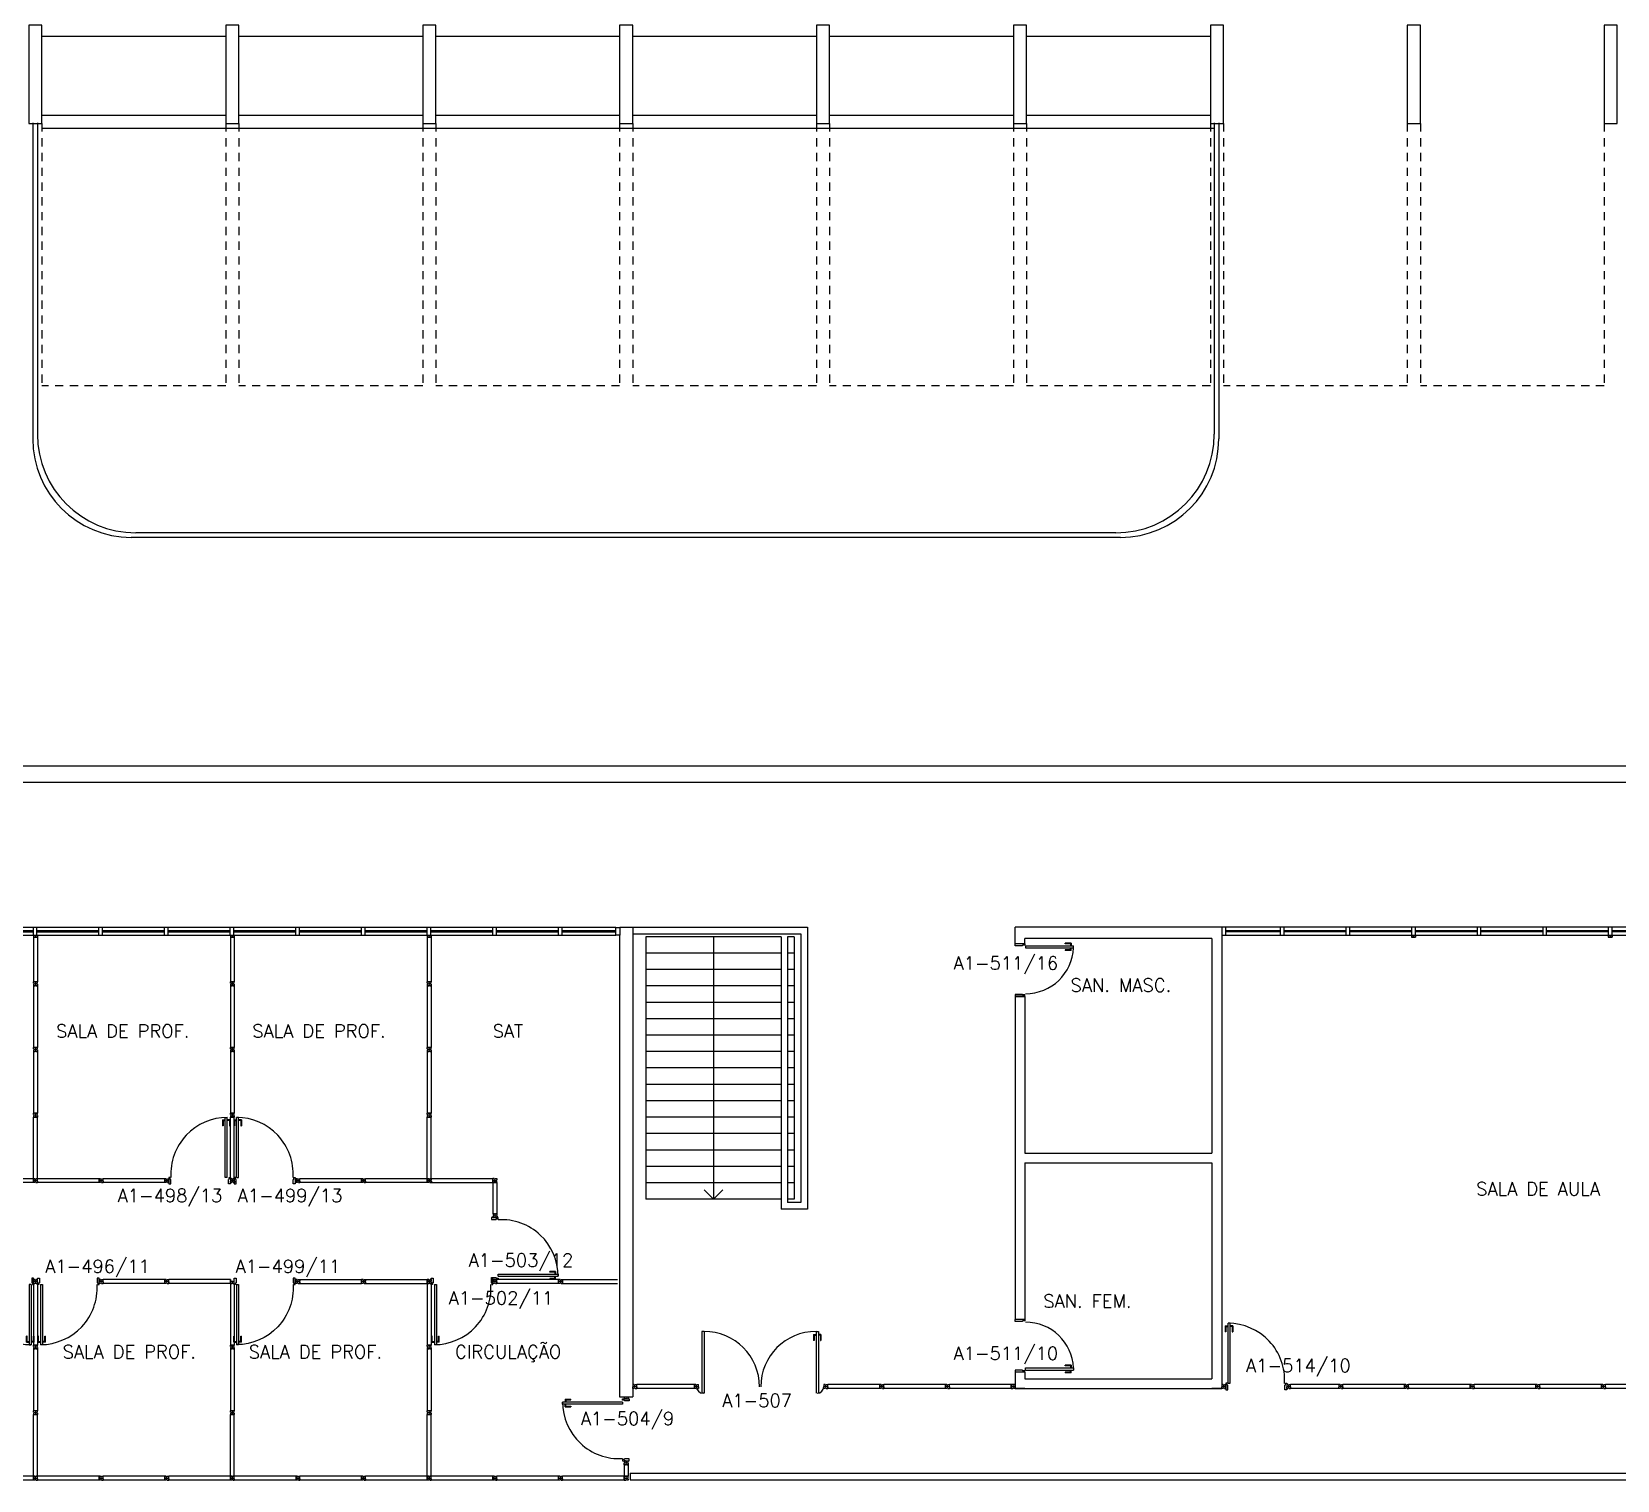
# Model space of a CAD drawing. Header units: millimetres. Extents: x 2308 to 2568, y 1142 to 1238.
# Drawn here: x 2351.47 to 2375.63, y 1163.37 to 1185.43 of the extents above; entities that cross this region are included whole.
import ezdxf

# ---------------------------------------------------------------- set-up
doc = ezdxf.new("R2010")
doc.units = ezdxf.units.MM
doc.linetypes.add('HIDDEN2', pattern=[0.1875, 0.125, -0.0625])
for name, color, linetype in [('1', 1, 'Continuous'), ('ALV', 2, 'Continuous'), ('DIV', 2, 'Continuous'), ('ESC', 1, 'Continuous'), ('ESQ', 1, 'Continuous'), ('ESTR', 3, 'Continuous'), ('PISO', 1, 'Continuous'), ('PORTA', 2, 'Continuous'), ('PROJ', 1, 'HIDDEN2'), ('TEXTO', 2, 'Continuous'), ('TEXTO-ENDEREÇO', 2, 'Continuous')]:
    doc.layers.add(name, color=color, linetype=linetype)
doc.styles.add('UNB-100', font='simplex.shx', dxfattribs={"height": 0.2})
doc.styles.add('UNB-100-1', font='simplex.shx', dxfattribs={"height": 0.2})

# ---------------------------------------------------------------- blocks, each defined once
blk = doc.blocks.new('PILAR-SLN')
blk.add_lwpolyline([(0.197, -42.97), (0.197, -44.47), (-0.003, -44.47), (-0.003, -42.97)], close=True)
blk = doc.blocks.new('DIVMT-SLN')
for p, q in [((-0.03, 0.03), (-0.03, 0.006)), ((-0.008, 0.03), (-0.03, 0.03)), ((-0.0185, 0.006), (-0.03, 0.006)), ((-0.0185, -0.006), (-0.0185, 0.006)), ((-0.008, 0.03), (-0.008, 0.02)), ((-0.008, 0.02), (0.008, 0.02)), ((-0.0051, 0), (0.0051, 0)), ((0.0051, 0), (-0.0051, 0)), ((-0.0051, 0), (0.0051, 0)), ((0, -0.0051), (0, 0.0051)), ((0, 0.0051), (0, -0.0051)), ((0.008, 0.03), (0.008, 0.02)), ((0.008, 0.03), (0.03, 0.03)), ((0.0205, 0.006), (0.03, 0.006)), ((0.0205, -0.006), (0.0205, 0.006)), ((0.0205, 0.006), (0.0205, -0.006)), ((0.0205, 0.006), (0.03, 0.006)), ((0.97, 0.03), (0.03, 0.03)), ((0.03, 0.006), (0.03, 0.03)), ((0.03, -0.03), (0.03, 0.03)), ((0.03, -0.005), (0.03, 0.005)), ((0.97, -0.03), (0.97, 0.03)), ((0.97, 0.03), (0.97, 0.009)), ((0.97, 0.009), (0.97, 0.027)), ((0.9795, 0.006), (0.97, 0.006)), ((0.97, -0.005), (0.97, 0.005)), ((0.9795, 0.006), (0.9795, -0.006)), ((1.0051, 0), (0.9949, 0)), ((1, 0.0051), (1, -0.0051)), ((-0.0185, -0.006), (-0.03, -0.006)), ((-0.03, -0.03), (-0.03, -0.006)), ((-0.008, -0.03), (-0.03, -0.03)), ((-0.008, -0.03), (-0.008, -0.02)), ((-0.008, -0.02), (0.008, -0.02)), ((0.008, -0.03), (0.008, -0.02)), ((0.008, -0.03), (0.03, -0.03)), ((0.0205, -0.006), (0.03, -0.006)), ((0.0205, -0.006), (0.03, -0.006)), ((0.03, -0.006), (0.03, -0.03)), ((0.97, -0.03), (0.03, -0.03)), ((0.9795, -0.006), (0.97, -0.006)), ((0.97, -0.009), (0.97, -0.027))]:
    blk.add_line(p, q)
blk = doc.blocks.new('PDV2D-SLN')
at = {"layer": 'DIV'}
for p, q in [((0.03, 0.05), (0.06, 0.05)), ((0.03, 0.035), (0.03, 0.05)), ((0.03, -0.035), (0.03, 0.035)), ((0.06, 0.05), (0.06, -0.02)), ((0.941, 0.05), (0.941, -0.02)), ((0.971, 0.05), (0.941, 0.05)), ((0.971, 0.035), (0.971, 0.05)), ((0.971, -0.035), (0.971, 0.035)), ((0.03, -0.05), (0.03, -0.035)), ((0.05, -0.05), (0.03, -0.05)), ((0.05, -0.02), (0.06, -0.02)), ((0.05, -0.02), (0.05, -0.05)), ((0.079, -0.05), (0.109, -0.05)), ((0.079, -0.05), (0.079, -0.965)), ((0.109, -0.05), (0.109, -0.965)), ((0.951, -0.02), (0.941, -0.02)), ((0.951, -0.02), (0.951, -0.05)), ((0.951, -0.05), (0.971, -0.05)), ((0.971, -0.05), (0.971, -0.035)), ((0.109, -0.965), (0.079, -0.965))]:
    blk.add_line(p, q, dxfattribs=at)
at = {"layer": 'DIV', "color": 1}
for p, q in [((0.036, -0.925), (0.036, -0.835)), ((0.046, -0.835), (0.036, -0.835)), ((0.036, -0.925), (0.076, -0.925)), ((0.046, -0.915), (0.046, -0.835)), ((0.046, -0.915), (0.076, -0.915)), ((0.141, -0.915), (0.111, -0.915)), ((0.151, -0.925), (0.111, -0.925)), ((0.141, -0.915), (0.141, -0.835)), ((0.141, -0.835), (0.151, -0.835)), ((0.151, -0.925), (0.151, -0.835))]:
    blk.add_line(p, q, dxfattribs=at)
blk.add_arc((0.076, -0.1), 0.864, 270.1564, 3.345, dxfattribs=at)
blk = doc.blocks.new('PDV2E-SLN')
at = {"layer": 'DIV', "color": 1}
for p, q in [((0.023, 0.925), (0.063, 0.925)), ((0.023, 0.925), (0.023, 0.835)), ((0.033, 0.835), (0.023, 0.835)), ((0.033, 0.915), (0.063, 0.915)), ((0.033, 0.915), (0.033, 0.835)), ((0.138, 0.925), (0.097, 0.925)), ((0.128, 0.915), (0.097, 0.915)), ((0.128, 0.915), (0.128, 0.835)), ((0.128, 0.835), (0.137, 0.835)), ((0.138, 0.925), (0.138, 0.835))]:
    blk.add_line(p, q, dxfattribs=at)
at = {"layer": 'DIV'}
for p, q in [((0.065, 0.05), (0.065, 0.965)), ((0.095, 0.965), (0.065, 0.965)), ((0.095, 0.05), (0.095, 0.965)), ((0.049, 0.05), (0.029, 0.05)), ((0.029, 0.05), (0.029, 0.035)), ((0.029, 0.035), (0.029, -0.035)), ((0.049, 0.02), (0.049, 0.05)), ((0.049, 0.02), (0.059, 0.02)), ((0.059, -0.05), (0.059, 0.02)), ((0.065, 0.05), (0.095, 0.05)), ((0.928, -0.05), (0.928, 0.02)), ((0.938, 0.02), (0.928, 0.02)), ((0.938, 0.05), (0.958, 0.05)), ((0.938, 0.02), (0.938, 0.05)), ((0.958, 0.05), (0.958, 0.035)), ((0.958, 0.035), (0.958, -0.035)), ((0.029, -0.035), (0.029, -0.05)), ((0.029, -0.05), (0.059, -0.05)), ((0.958, -0.05), (0.928, -0.05)), ((0.958, -0.035), (0.958, -0.05))]:
    blk.add_line(p, q, dxfattribs=at)
at = {"layer": 'DIV', "color": 1}
blk.add_arc((0.063, 0.1), 0.864, 356.655, 89.8436, dxfattribs=at)
blk = doc.blocks.new('MTT-SLN')
for p, q in [((-0.008, 0.03), (-0.03, 0.03)), ((-0.03, 0.03), (-0.03, 0.006)), ((-0.0185, 0.006), (-0.03, 0.006)), ((-0.0185, -0.006), (-0.0185, 0.006)), ((-0.008, 0.03), (-0.008, 0.02)), ((-0.008, 0.02), (0.008, 0.02)), ((-0.0051, 0), (0.0051, 0)), ((0, -0.0051), (0, 0.0051)), ((0.008, 0.03), (0.03, 0.03)), ((0.008, 0.03), (0.008, 0.02)), ((0.0205, -0.006), (0.0205, 0.006)), ((0.0205, 0.006), (0.03, 0.006)), ((0.03, 0.006), (0.03, 0.03)), ((-0.03, -0.03), (-0.03, -0.006)), ((-0.0185, -0.006), (-0.03, -0.006)), ((-0.008, -0.03), (-0.03, -0.03)), ((-0.008, -0.02), (0.008, -0.02)), ((-0.008, -0.03), (-0.008, -0.02)), ((0.008, -0.03), (0.008, -0.02)), ((0.008, -0.03), (0.03, -0.03)), ((0.0205, -0.006), (0.03, -0.006)), ((0.03, -0.006), (0.03, -0.03))]:
    blk.add_line(p, q)
blk = doc.blocks.new('DIV-SLN')
for p, q in [((-0.0051, 0), (0.0051, 0)), ((0, -0.0051), (0, 0.0051)), ((0.0205, 0.006), (0.03, 0.006)), ((0.0205, -0.006), (0.0205, 0.006)), ((0.03, 0.03), (0.97, 0.03)), ((0.03, 0.03), (0.03, -0.03)), ((0.03, 0.009), (0.03, 0.027)), ((0.03, 0.005), (0.03, -0.005)), ((0.97, 0.03), (0.97, -0.03)), ((0.9795, 0.006), (0.97, 0.006)), ((0.97, 0.005), (0.97, -0.005)), ((0.9795, -0.006), (0.9795, 0.006)), ((1.0051, 0), (0.9949, 0)), ((0.9949, 0), (1.0051, 0)), ((1, -0.0051), (1, 0.0051)), ((0.0205, -0.006), (0.03, -0.006)), ((0.03, -0.03), (0.03, -0.009)), ((0.03, -0.009), (0.03, -0.027)), ((0.03, -0.03), (0.97, -0.03)), ((0.9795, -0.006), (0.97, -0.006))]:
    blk.add_line(p, q)
blk = doc.blocks.new('ESQCIR2-SLN')
at = {"color": 2}
for p, q in [((0.06, 0.119), (0, 0.119)), ((0, 0.119), (0, 0)), ((0.06, -0.001), (0.06, 0.119)), ((0.06, 0.053), (1, 0.053)), ((1, 0.065), (0.061, 0.065)), ((1, 0.119), (1, 0)), ((1.06, 0.119), (1, 0.119)), ((1.06, -0.001), (1.06, 0.119)), ((1.06, 0.053), (2, 0.053)), ((2, 0.065), (1.061, 0.065)), ((2, 0.119), (2, 0)), ((2.06, 0.119), (2, 0.119)), ((2.06, -0.001), (2.06, 0.119)), ((2.06, 0.053), (3, 0.053)), ((3, 0.065), (2.061, 0.065)), ((3, 0.119), (3, 0)), ((3.06, 0.119), (3, 0.119)), ((3.06, -0.001), (3.06, 0.119)), ((3.06, 0.053), (4, 0.053)), ((4, 0.065), (3.061, 0.065)), ((4, 0.119), (4, 0)), ((4.06, 0.119), (4, 0.119)), ((4.06, -0.001), (4.06, 0.119)), ((4.06, 0.053), (5, 0.053)), ((5, 0.065), (4.061, 0.065)), ((5, 0.119), (5, 0)), ((5.06, 0.119), (5, 0.119)), ((5.06, -0.001), (5.06, 0.119)), ((5.06, 0.053), (6, 0.053)), ((6, 0.065), (5.061, 0.065)), ((0, -0.001), (0.06, -0.001)), ((1, -0.001), (1.06, -0.001)), ((2, -0.001), (2.06, -0.001)), ((3, -0.001), (3.06, -0.001)), ((4, -0.001), (4.06, -0.001)), ((5, -0.001), (5.06, -0.001))]:
    blk.add_line(p, q, dxfattribs=at)
at = {"color": 1}
for p, q in [((1, 0.119), (0.061, 0.119)), ((2, 0.119), (1.061, 0.119)), ((3, 0.119), (2.061, 0.119)), ((4, 0.119), (3.061, 0.119)), ((5, 0.119), (4.061, 0.119)), ((6, 0.119), (5.061, 0.119)), ((0.06, -0.001), (1, -0.001)), ((1.06, -0.001), (2, -0.001)), ((2.06, -0.001), (3, -0.001)), ((3.06, -0.001), (4, -0.001)), ((4.06, -0.001), (5, -0.001)), ((5.06, -0.001), (6, -0.001))]:
    blk.add_line(p, q, dxfattribs=at)
blk = doc.blocks.new('MTINI-SLN')
for p, q in [((-0.03, 0.008), (-0.03, 0.03)), ((0.03, 0.03), (-0.03, 0.03)), ((-0.03, 0.008), (-0.02, 0.008)), ((-0.009, 0.03), (-0.027, 0.03)), ((-0.02, 0.008), (-0.02, 0)), ((-0.001, 0), (-0.02, 0)), ((-0.006, 0.02), (-0.006, 0.03)), ((-0.006, 0.023), (-0.006, 0.027)), ((-0.006, 0.02), (0.006, 0.02)), ((0.005, 0.03), (-0.005, 0.03)), ((0.005, 0), (-0.005, 0)), ((0.004, 0.02), (-0.004, 0.02)), ((0.02, 0), (-0.001, 0)), ((0, -0.005), (0, 0.005)), ((0.006, 0.02), (0.006, 0.03)), ((0.006, 0.023), (0.006, 0.027)), ((0.009, 0.03), (0.027, 0.03)), ((0.03, 0.008), (0.02, 0.008)), ((0.02, 0), (0.02, 0.008)), ((0.03, 0.008), (0.03, 0.03))]:
    blk.add_line(p, q)
blk = doc.blocks.new('ESCSLA-SLN')
for p, q in [((0, 0), (2.66, 0)), ((2.66, 0), (2.66, -4.293)), ((0, -0.1), (2.56, -0.1)), ((2.26, -0.143), (0.2, -0.143)), ((0.2, -0.143), (0.2, -4.143)), ((2.26, -0.143), (2.26, -4.293)), ((2.36, -0.143), (2.36, -4.193)), ((2.46, -0.143), (2.36, -0.143)), ((2.46, -0.143), (2.46, -4.143)), ((2.46, -0.143), (2.46, -4.143)), ((2.56, -0.1), (2.56, -4.193)), ((2.26, -0.393), (0.2, -0.393)), ((2.46, -0.393), (2.36, -0.393)), ((2.26, -0.643), (0.2, -0.643)), ((2.46, -0.643), (2.36, -0.643)), ((2.26, -0.893), (0.2, -0.893)), ((2.46, -0.893), (2.36, -0.893)), ((2.26, -1.143), (0.2, -1.143)), ((2.46, -1.143), (2.36, -1.143)), ((2.26, -1.393), (0.2, -1.393)), ((2.46, -1.393), (2.36, -1.393)), ((2.26, -1.643), (0.2, -1.643)), ((2.46, -1.643), (2.36, -1.643)), ((2.26, -1.893), (0.2, -1.893)), ((2.46, -1.893), (2.36, -1.893)), ((2.26, -2.143), (0.2, -2.143)), ((2.46, -2.143), (2.36, -2.143)), ((2.26, -2.393), (0.2, -2.393)), ((2.46, -2.393), (2.36, -2.393)), ((2.26, -2.643), (0.2, -2.643)), ((2.46, -2.643), (2.36, -2.643)), ((2.26, -2.893), (0.2, -2.893)), ((2.46, -2.893), (2.36, -2.893)), ((2.26, -3.143), (0.2, -3.143)), ((2.46, -3.143), (2.36, -3.143)), ((2.26, -3.393), (0.2, -3.393)), ((2.46, -3.393), (2.36, -3.393)), ((2.26, -3.643), (0.2, -3.643)), ((2.46, -3.643), (2.36, -3.643)), ((2.26, -3.893), (0.2, -3.893)), ((2.46, -3.893), (2.36, -3.893)), ((2.26, -4.143), (0.2, -4.143)), ((2.66, -4.293), (2.26, -4.293)), ((2.46, -4.143), (2.36, -4.143)), ((2.56, -4.193), (2.36, -4.193))]:
    blk.add_line(p, q)
blk = doc.blocks.new('PDVDP-SLN')
for p, q in [((0.112, 0.84), (0.112, -0.1)), ((0.147, 0.84), (0.112, 0.84)), ((0.147, 0.84), (0.147, -0.1)), ((1.853, 0.84), (1.888, 0.84)), ((1.853, 0.84), (1.853, -0.1)), ((1.888, 0.84), (1.888, -0.1)), ((0.009, 0), (-0.009, 0)), ((0, -0.012), (0, 0.01)), ((0.147, -0.1), (0.112, -0.1))]:
    blk.add_line(p, q)
for centre, radius, start, end in [((0.148, -0.002), 0.843, 0, 90), ((1.853, -0.002), 0.843, 90, 180), ((0.131, 0), 0.101, 180, 270), ((1.87, 0), 0.101, 270, 0)]:
    blk.add_arc(centre, radius, start, end)
blk = doc.blocks.new('PD80-SLN')
at = {"color": 1}
for p, q in [((-0.777, 0.01), (-0.777, -0.03)), ((-0.777, 0.01), (-0.687, 0.01)), ((-0.687, 0), (-0.687, 0.01)), ((-0.777, -0.105), (-0.777, -0.065)), ((-0.777, -0.105), (-0.687, -0.105)), ((-0.767, 0), (-0.767, -0.03)), ((-0.767, 0), (-0.687, 0)), ((-0.767, -0.095), (-0.767, -0.065)), ((-0.767, -0.095), (-0.687, -0.095)), ((-0.687, -0.095), (-0.687, -0.105))]:
    blk.add_line(p, q, dxfattribs=at)
at = {"color": 2}
for p, q in [((-0.075, 0), (0.075, 0)), ((-0.075, 0), (-0.075, -0.02)), ((0.075, -0.03), (0.075, 0)), ((-0.817, -0.065), (-0.817, -0.03)), ((-0.085, -0.03), (-0.817, -0.03)), ((-0.085, -0.065), (-0.817, -0.065)), ((-0.085, -0.03), (-0.085, -0.065)), ((-0.075, -0.02), (-0.04, -0.02)), ((-0.04, -0.03), (-0.04, -0.02)), ((-0.04, -0.03), (0.075, -0.03)), ((-0.075, -0.781), (-0.04, -0.781)), ((-0.075, -0.801), (-0.075, -0.781)), ((-0.075, -0.801), (0.075, -0.801)), ((-0.075, -0.802), (0.075, -0.802)), ((-0.04, -0.771), (0.075, -0.771)), ((-0.04, -0.771), (-0.04, -0.781)), ((0.075, -0.771), (0.075, -0.801))]:
    blk.add_line(p, q, dxfattribs=at)
at = {"color": 1}
blk.add_arc((-0.085, -0.03), 0.731, 182.6571, 270, dxfattribs=at)
blk = doc.blocks.new('PE80-SLN')
at = {"color": 2}
for p, q in [((0.075, 0), (-0.075, 0)), ((-0.075, -0.03), (-0.075, 0)), ((0.075, 0), (0.075, -0.02)), ((0.04, -0.03), (-0.075, -0.03)), ((0.075, -0.02), (0.04, -0.02)), ((0.04, -0.03), (0.04, -0.02)), ((0.085, -0.03), (0.817, -0.03)), ((0.085, -0.03), (0.085, -0.065)), ((0.085, -0.065), (0.817, -0.065)), ((0.817, -0.065), (0.817, -0.03)), ((0.04, -0.771), (-0.075, -0.771)), ((-0.075, -0.771), (-0.075, -0.801)), ((0.075, -0.801), (-0.075, -0.801)), ((0.075, -0.802), (-0.075, -0.802)), ((0.04, -0.771), (0.04, -0.781)), ((0.075, -0.781), (0.04, -0.781)), ((0.075, -0.801), (0.075, -0.781))]:
    blk.add_line(p, q, dxfattribs=at)
at = {"color": 1}
for p, q in [((0.777, 0.01), (0.687, 0.01)), ((0.687, 0), (0.687, 0.01)), ((0.777, 0.01), (0.777, -0.03)), ((0.767, 0), (0.687, 0)), ((0.767, -0.095), (0.687, -0.095)), ((0.687, -0.095), (0.687, -0.105)), ((0.777, -0.105), (0.687, -0.105)), ((0.767, 0), (0.767, -0.03)), ((0.767, -0.095), (0.767, -0.065)), ((0.777, -0.105), (0.777, -0.065))]:
    blk.add_line(p, q, dxfattribs=at)
blk.add_arc((0.085, -0.03), 0.731, 270, 357.3429, dxfattribs=at)

msp = doc.modelspace()

# ---------------------------------------------------------------- linework, layer by layer
at = {"layer": 'ALV'}
for p, q in [((2330.454, 1174.25), (2546.629, 1174.25)), ((2330.454, 1174), (2546.429, 1174)), ((2354.552, 1171.789), (2354.492, 1171.789)), ((2354.492, 1171.789), (2354.492, 1171.67)), ((2354.492, 1171.669), (2354.552, 1171.669)), ((2354.552, 1171.669), (2354.552, 1171.789)), ((2357.492, 1171.789), (2357.492, 1171.67)), ((2357.552, 1171.789), (2357.492, 1171.789)), ((2357.492, 1171.669), (2357.552, 1171.669)), ((2357.552, 1171.669), (2357.552, 1171.789)), ((2360.37, 1171.669), (2360.37, 1171.789)), ((2360.37, 1171.789), (2360.43, 1171.789)), ((2360.429, 1171.669), (2360.37, 1171.669)), ((2360.429, 1171.669), (2360.429, 1164.635)), ((2360.43, 1171.79), (2360.629, 1171.79)), ((2360.43, 1171.789), (2360.43, 1171.669)), ((2360.629, 1171.79), (2360.629, 1164.635)), ((2369.604, 1171.79), (2366.454, 1171.79)), ((2366.454, 1171.54), (2366.454, 1171.79)), ((2369.454, 1171.618), (2366.604, 1171.618)), ((2366.604, 1171.52), (2366.604, 1171.618)), ((2369.454, 1171.618), (2369.454, 1168.351)), ((2369.604, 1171.79), (2369.604, 1164.763)), ((2366.454, 1170.738), (2366.454, 1165.815)), ((2366.454, 1170.738), (2366.604, 1170.738)), ((2366.604, 1170.738), (2366.604, 1168.351)), ((2366.604, 1168.351), (2369.454, 1168.351)), ((2366.604, 1168.201), (2369.454, 1168.201)), ((2366.604, 1168.201), (2366.604, 1165.815)), ((2369.454, 1168.201), (2369.454, 1164.913)), ((2366.604, 1165.815), (2366.454, 1165.815)), ((2366.454, 1165.013), (2366.454, 1164.763)), ((2366.604, 1165.013), (2366.454, 1165.013)), ((2366.604, 1165.013), (2366.604, 1164.913)), ((2366.604, 1164.913), (2369.454, 1164.913)), ((2360.429, 1164.635), (2360.628, 1164.635)), ((2366.454, 1164.763), (2369.604, 1164.763)), ((2366.604, 1164.763), (2366.454, 1164.763)), ((2369.604, 1164.763), (2369.454, 1164.763)), ((2360.588, 1163.472), (2423.473, 1163.472)), ((2360.588, 1163.372), (2423.473, 1163.372))]:
    msp.add_line(p, q, dxfattribs=at)
at = {"layer": 'DIV'}
for p, q in [((2351.499, 1171.639), (2351.499, 1170.96)), ((2351.559, 1171.639), (2351.499, 1171.639)), ((2351.499, 1171.639), (2351.52, 1171.639)), ((2351.52, 1171.639), (2351.502, 1171.639)), ((2351.523, 1171.649), (2351.535, 1171.649)), ((2351.523, 1171.649), (2351.523, 1171.639)), ((2351.524, 1171.669), (2351.534, 1171.669)), ((2351.534, 1171.639), (2351.524, 1171.639)), ((2351.529, 1171.674), (2351.529, 1171.664)), ((2351.535, 1171.649), (2351.535, 1171.639)), ((2351.538, 1171.639), (2351.556, 1171.639)), ((2351.559, 1171.639), (2351.559, 1170.96)), ((2354.499, 1171.639), (2354.499, 1170.96)), ((2354.559, 1171.639), (2354.499, 1171.639)), ((2354.499, 1171.639), (2354.52, 1171.639)), ((2354.52, 1171.639), (2354.502, 1171.639)), ((2354.523, 1171.649), (2354.535, 1171.649)), ((2354.523, 1171.649), (2354.523, 1171.639)), ((2354.524, 1171.669), (2354.534, 1171.669)), ((2354.534, 1171.639), (2354.524, 1171.639)), ((2354.529, 1171.674), (2354.529, 1171.664)), ((2354.535, 1171.649), (2354.535, 1171.639)), ((2354.538, 1171.639), (2354.556, 1171.639)), ((2354.559, 1171.639), (2354.559, 1170.96)), ((2357.499, 1171.639), (2357.499, 1170.96)), ((2357.559, 1171.639), (2357.499, 1171.639)), ((2357.499, 1171.639), (2357.52, 1171.639)), ((2357.52, 1171.639), (2357.502, 1171.639)), ((2357.523, 1171.649), (2357.535, 1171.649)), ((2357.523, 1171.649), (2357.523, 1171.639)), ((2357.524, 1171.669), (2357.534, 1171.669)), ((2357.534, 1171.639), (2357.524, 1171.639)), ((2357.529, 1171.674), (2357.529, 1171.664)), ((2357.535, 1171.649), (2357.535, 1171.639)), ((2357.538, 1171.639), (2357.556, 1171.639)), ((2357.559, 1171.639), (2357.559, 1170.96)), ((2351.559, 1170.96), (2351.499, 1170.96)), ((2351.499, 1170.938), (2351.499, 1170.96)), ((2351.523, 1170.96), (2351.499, 1170.96)), ((2351.499, 1170.938), (2351.509, 1170.938)), ((2351.499, 1170.922), (2351.499, 1170.9)), ((2351.499, 1170.922), (2351.509, 1170.922)), ((2351.499, 1170.9), (2351.523, 1170.9)), ((2351.509, 1170.922), (2351.509, 1170.938)), ((2351.523, 1170.951), (2351.523, 1170.96)), ((2351.523, 1170.951), (2351.523, 1170.96)), ((2351.523, 1170.951), (2351.535, 1170.951)), ((2351.535, 1170.951), (2351.523, 1170.951)), ((2351.535, 1170.912), (2351.523, 1170.912)), ((2351.523, 1170.912), (2351.523, 1170.9)), ((2351.534, 1170.96), (2351.524, 1170.96)), ((2351.524, 1170.93), (2351.534, 1170.93)), ((2351.534, 1170.93), (2351.524, 1170.93)), ((2351.529, 1170.925), (2351.529, 1170.935)), ((2351.529, 1170.935), (2351.529, 1170.925)), ((2351.529, 1170.925), (2351.529, 1170.935)), ((2351.535, 1170.951), (2351.535, 1170.96)), ((2351.535, 1170.951), (2351.535, 1170.96)), ((2351.535, 1170.96), (2351.559, 1170.96)), ((2351.535, 1170.912), (2351.535, 1170.9)), ((2351.559, 1170.9), (2351.535, 1170.9)), ((2351.549, 1170.922), (2351.549, 1170.938)), ((2351.559, 1170.938), (2351.549, 1170.938)), ((2351.559, 1170.922), (2351.549, 1170.922)), ((2351.559, 1170.938), (2351.559, 1170.96)), ((2351.559, 1170.922), (2351.559, 1170.9)), ((2354.559, 1170.96), (2354.499, 1170.96)), ((2354.499, 1170.938), (2354.499, 1170.96)), ((2354.523, 1170.96), (2354.499, 1170.96)), ((2354.499, 1170.938), (2354.509, 1170.938)), ((2354.499, 1170.922), (2354.499, 1170.9)), ((2354.499, 1170.922), (2354.509, 1170.922)), ((2354.499, 1170.9), (2354.523, 1170.9)), ((2354.509, 1170.922), (2354.509, 1170.938)), ((2354.523, 1170.951), (2354.523, 1170.96)), ((2354.523, 1170.951), (2354.523, 1170.96)), ((2354.523, 1170.951), (2354.535, 1170.951)), ((2354.535, 1170.951), (2354.523, 1170.951)), ((2354.535, 1170.912), (2354.523, 1170.912)), ((2354.523, 1170.912), (2354.523, 1170.9)), ((2354.534, 1170.96), (2354.524, 1170.96)), ((2354.524, 1170.93), (2354.534, 1170.93)), ((2354.534, 1170.93), (2354.524, 1170.93)), ((2354.529, 1170.925), (2354.529, 1170.935)), ((2354.529, 1170.935), (2354.529, 1170.925)), ((2354.529, 1170.925), (2354.529, 1170.935)), ((2354.535, 1170.951), (2354.535, 1170.96)), ((2354.535, 1170.951), (2354.535, 1170.96)), ((2354.535, 1170.96), (2354.559, 1170.96)), ((2354.535, 1170.912), (2354.535, 1170.9)), ((2354.559, 1170.9), (2354.535, 1170.9)), ((2354.549, 1170.922), (2354.549, 1170.938)), ((2354.559, 1170.938), (2354.549, 1170.938)), ((2354.559, 1170.922), (2354.549, 1170.922)), ((2354.559, 1170.938), (2354.559, 1170.96)), ((2354.559, 1170.922), (2354.559, 1170.9)), ((2357.559, 1170.96), (2357.499, 1170.96)), ((2357.499, 1170.938), (2357.499, 1170.96)), ((2357.523, 1170.96), (2357.499, 1170.96)), ((2357.499, 1170.938), (2357.509, 1170.938)), ((2357.499, 1170.922), (2357.499, 1170.9)), ((2357.499, 1170.922), (2357.509, 1170.922)), ((2357.499, 1170.9), (2357.523, 1170.9)), ((2357.509, 1170.922), (2357.509, 1170.938)), ((2357.523, 1170.951), (2357.523, 1170.96)), ((2357.523, 1170.951), (2357.523, 1170.96)), ((2357.523, 1170.951), (2357.535, 1170.951)), ((2357.535, 1170.951), (2357.523, 1170.951)), ((2357.535, 1170.912), (2357.523, 1170.912)), ((2357.523, 1170.912), (2357.523, 1170.9)), ((2357.534, 1170.96), (2357.524, 1170.96)), ((2357.524, 1170.93), (2357.534, 1170.93)), ((2357.534, 1170.93), (2357.524, 1170.93)), ((2357.529, 1170.925), (2357.529, 1170.935)), ((2357.529, 1170.935), (2357.529, 1170.925)), ((2357.529, 1170.925), (2357.529, 1170.935)), ((2357.535, 1170.951), (2357.535, 1170.96)), ((2357.535, 1170.951), (2357.535, 1170.96)), ((2357.535, 1170.96), (2357.559, 1170.96)), ((2357.535, 1170.912), (2357.535, 1170.9)), ((2357.559, 1170.9), (2357.535, 1170.9)), ((2357.549, 1170.922), (2357.549, 1170.938)), ((2357.559, 1170.938), (2357.549, 1170.938)), ((2357.559, 1170.922), (2357.549, 1170.922)), ((2357.559, 1170.938), (2357.559, 1170.96)), ((2357.559, 1170.922), (2357.559, 1170.9)), ((2358.501, 1167.426), (2358.501, 1167.9)), ((2358.501, 1167.9), (2358.561, 1167.9)), ((2358.537, 1167.91), (2358.525, 1167.91)), ((2358.525, 1167.91), (2358.525, 1167.9)), ((2358.536, 1167.93), (2358.526, 1167.93)), ((2358.526, 1167.9), (2358.536, 1167.9)), ((2358.531, 1167.925), (2358.531, 1167.935)), ((2358.531, 1167.935), (2358.531, 1167.925)), ((2358.537, 1167.91), (2358.537, 1167.9)), ((2358.561, 1167.426), (2358.561, 1167.9)), ((2358.501, 1167.426), (2358.561, 1167.426)), ((2358.522, 1167.426), (2358.504, 1167.426)), ((2358.525, 1167.416), (2358.525, 1167.426)), ((2358.537, 1167.416), (2358.525, 1167.416)), ((2358.526, 1167.426), (2358.536, 1167.426)), ((2358.536, 1167.396), (2358.526, 1167.396)), ((2358.531, 1167.391), (2358.531, 1167.401)), ((2358.537, 1167.416), (2358.537, 1167.426)), ((2358.54, 1167.426), (2358.558, 1167.426)), ((2358.561, 1167.426), (2358.54, 1167.426)), ((2359.548, 1166.39), (2359.548, 1166.402)), ((2359.548, 1166.402), (2359.557, 1166.402)), ((2359.548, 1166.39), (2359.557, 1166.39)), ((2359.557, 1166.426), (2359.557, 1166.366)), ((2359.557, 1166.426), (2360.399, 1166.426)), ((2359.557, 1166.405), (2359.557, 1166.423)), ((2359.557, 1166.401), (2359.557, 1166.391)), ((2359.557, 1166.387), (2359.557, 1166.369)), ((2359.557, 1166.366), (2359.557, 1166.387)), ((2359.557, 1166.366), (2360.399, 1166.366)), ((2363.382, 1165.587), (2363.382, 1165.497)), ((2363.382, 1165.587), (2363.422, 1165.587)), ((2363.392, 1165.577), (2363.392, 1165.497)), ((2363.392, 1165.577), (2363.422, 1165.577)), ((2363.497, 1165.587), (2363.457, 1165.587)), ((2363.487, 1165.577), (2363.457, 1165.577)), ((2363.487, 1165.577), (2363.487, 1165.497)), ((2363.497, 1165.587), (2363.497, 1165.497)), ((2363.392, 1165.497), (2363.382, 1165.497)), ((2363.487, 1165.497), (2363.497, 1165.497)), ((2360.651, 1164.823), (2360.629, 1164.823)), ((2360.629, 1164.823), (2360.629, 1164.799)), ((2360.651, 1164.823), (2360.651, 1164.813)), ((2360.667, 1164.823), (2360.689, 1164.823)), ((2360.667, 1164.823), (2360.667, 1164.813)), ((2360.689, 1164.763), (2360.689, 1164.823)), ((2360.689, 1164.799), (2360.689, 1164.823)), ((2361.569, 1164.823), (2360.689, 1164.823)), ((2361.591, 1164.823), (2361.569, 1164.823)), ((2361.569, 1164.823), (2361.569, 1164.799)), ((2361.569, 1164.823), (2361.569, 1164.802)), ((2361.569, 1164.763), (2361.569, 1164.823)), ((2361.591, 1164.823), (2361.591, 1164.813)), ((2361.607, 1164.823), (2361.629, 1164.823)), ((2361.607, 1164.823), (2361.607, 1164.813)), ((2361.629, 1164.763), (2361.629, 1164.823)), ((2361.629, 1164.799), (2361.629, 1164.823)), ((2363.561, 1164.823), (2363.539, 1164.823)), ((2363.539, 1164.823), (2363.539, 1164.799)), ((2363.561, 1164.823), (2363.561, 1164.813)), ((2363.577, 1164.823), (2363.599, 1164.823)), ((2363.577, 1164.823), (2363.577, 1164.813)), ((2363.599, 1164.763), (2363.599, 1164.823)), ((2363.599, 1164.799), (2363.599, 1164.823)), ((2364.394, 1164.823), (2363.599, 1164.823)), ((2364.394, 1164.823), (2364.394, 1164.802)), ((2364.394, 1164.763), (2364.394, 1164.823)), ((2366.418, 1164.823), (2366.394, 1164.823)), ((2366.394, 1164.801), (2366.394, 1164.823)), ((2366.454, 1164.823), (2366.394, 1164.823)), ((2366.418, 1164.814), (2366.418, 1164.823)), ((2366.418, 1164.814), (2366.418, 1164.823)), ((2366.429, 1164.823), (2366.419, 1164.823)), ((2366.43, 1164.823), (2366.454, 1164.823)), ((2366.43, 1164.814), (2366.43, 1164.823)), ((2366.43, 1164.814), (2366.43, 1164.823)), ((2366.454, 1164.801), (2366.454, 1164.823)), ((2369.604, 1164.823), (2369.604, 1164.799)), ((2369.626, 1164.823), (2369.604, 1164.823)), ((2369.626, 1164.823), (2369.626, 1164.813)), ((2369.642, 1164.823), (2369.642, 1164.813)), ((2369.642, 1164.823), (2369.664, 1164.823)), ((2369.664, 1164.799), (2369.664, 1164.823)), ((2369.664, 1164.763), (2369.664, 1164.823)), ((2370.592, 1164.823), (2370.592, 1164.799)), ((2370.614, 1164.823), (2370.592, 1164.823)), ((2370.614, 1164.823), (2370.614, 1164.813)), ((2370.63, 1164.823), (2370.63, 1164.813)), ((2370.63, 1164.823), (2370.652, 1164.823)), ((2371.387, 1164.823), (2370.652, 1164.823)), ((2370.652, 1164.799), (2370.652, 1164.823)), ((2370.652, 1164.763), (2370.652, 1164.823)), ((2360.64, 1164.799), (2360.629, 1164.799)), ((2360.629, 1164.763), (2360.629, 1164.787)), ((2360.64, 1164.787), (2360.629, 1164.787)), ((2360.651, 1164.763), (2360.629, 1164.763)), ((2360.64, 1164.787), (2360.64, 1164.799)), ((2360.651, 1164.813), (2360.667, 1164.813)), ((2360.651, 1164.773), (2360.667, 1164.773)), ((2360.651, 1164.763), (2360.651, 1164.773)), ((2360.654, 1164.793), (2360.664, 1164.793)), ((2360.664, 1164.793), (2360.654, 1164.793)), ((2360.654, 1164.793), (2360.664, 1164.793)), ((2360.659, 1164.798), (2360.659, 1164.788)), ((2360.659, 1164.788), (2360.659, 1164.798)), ((2360.667, 1164.763), (2360.667, 1164.773)), ((2360.667, 1164.763), (2360.689, 1164.763)), ((2360.679, 1164.799), (2360.689, 1164.799)), ((2360.679, 1164.799), (2360.679, 1164.787)), ((2360.679, 1164.787), (2360.679, 1164.799)), ((2360.679, 1164.799), (2360.689, 1164.799)), ((2360.679, 1164.787), (2360.689, 1164.787)), ((2360.679, 1164.787), (2360.689, 1164.787)), ((2360.689, 1164.788), (2360.689, 1164.798)), ((2360.689, 1164.787), (2360.689, 1164.763)), ((2361.569, 1164.763), (2360.689, 1164.763)), ((2361.569, 1164.802), (2361.569, 1164.82)), ((2361.58, 1164.799), (2361.569, 1164.799)), ((2361.578, 1164.799), (2361.569, 1164.799)), ((2361.569, 1164.788), (2361.569, 1164.798)), ((2361.569, 1164.763), (2361.569, 1164.787)), ((2361.58, 1164.787), (2361.569, 1164.787)), ((2361.578, 1164.787), (2361.569, 1164.787)), ((2361.569, 1164.784), (2361.569, 1164.766)), ((2361.591, 1164.763), (2361.569, 1164.763)), ((2361.578, 1164.799), (2361.578, 1164.787)), ((2361.58, 1164.787), (2361.58, 1164.799)), ((2361.591, 1164.813), (2361.607, 1164.813)), ((2361.591, 1164.773), (2361.607, 1164.773)), ((2361.591, 1164.763), (2361.591, 1164.773)), ((2361.594, 1164.793), (2361.604, 1164.793)), ((2361.604, 1164.793), (2361.594, 1164.793)), ((2361.594, 1164.793), (2361.604, 1164.793)), ((2361.604, 1164.793), (2361.594, 1164.793)), ((2361.599, 1164.798), (2361.599, 1164.788)), ((2361.599, 1164.788), (2361.599, 1164.798)), ((2361.599, 1164.798), (2361.599, 1164.788)), ((2361.607, 1164.763), (2361.607, 1164.773)), ((2361.607, 1164.763), (2361.629, 1164.763)), ((2361.619, 1164.799), (2361.629, 1164.799)), ((2361.619, 1164.799), (2361.619, 1164.787)), ((2361.619, 1164.787), (2361.619, 1164.799)), ((2361.619, 1164.799), (2361.629, 1164.799)), ((2361.619, 1164.787), (2361.629, 1164.787)), ((2361.619, 1164.787), (2361.629, 1164.787)), ((2361.629, 1164.788), (2361.629, 1164.798)), ((2361.629, 1164.787), (2361.629, 1164.763)), ((2363.551, 1164.799), (2363.539, 1164.799)), ((2363.539, 1164.763), (2363.539, 1164.787)), ((2363.551, 1164.787), (2363.539, 1164.787)), ((2363.561, 1164.763), (2363.539, 1164.763)), ((2363.551, 1164.787), (2363.551, 1164.799)), ((2363.561, 1164.813), (2363.577, 1164.813)), ((2363.561, 1164.773), (2363.577, 1164.773)), ((2363.561, 1164.763), (2363.561, 1164.773)), ((2363.564, 1164.793), (2363.574, 1164.793)), ((2363.574, 1164.793), (2363.564, 1164.793)), ((2363.564, 1164.793), (2363.574, 1164.793)), ((2363.569, 1164.798), (2363.569, 1164.788)), ((2363.569, 1164.788), (2363.569, 1164.798)), ((2363.577, 1164.763), (2363.577, 1164.773)), ((2363.577, 1164.763), (2363.599, 1164.763)), ((2363.59, 1164.799), (2363.599, 1164.799)), ((2363.59, 1164.799), (2363.59, 1164.787)), ((2363.59, 1164.787), (2363.59, 1164.799)), ((2363.59, 1164.799), (2363.599, 1164.799)), ((2363.59, 1164.787), (2363.599, 1164.787)), ((2363.59, 1164.787), (2363.599, 1164.787)), ((2363.599, 1164.788), (2363.599, 1164.798)), ((2363.599, 1164.787), (2363.599, 1164.763)), ((2364.394, 1164.763), (2363.599, 1164.763)), ((2364.394, 1164.802), (2364.394, 1164.82)), ((2364.403, 1164.799), (2364.394, 1164.799)), ((2364.394, 1164.788), (2364.394, 1164.798)), ((2364.403, 1164.787), (2364.394, 1164.787)), ((2364.394, 1164.784), (2364.394, 1164.766)), ((2364.403, 1164.799), (2364.403, 1164.787)), ((2364.429, 1164.793), (2364.419, 1164.793)), ((2364.424, 1164.798), (2364.424, 1164.788)), ((2366.394, 1164.801), (2366.404, 1164.801)), ((2366.394, 1164.785), (2366.404, 1164.785)), ((2366.394, 1164.785), (2366.394, 1164.763)), ((2366.394, 1164.763), (2366.418, 1164.763)), ((2366.404, 1164.785), (2366.404, 1164.801)), ((2366.43, 1164.814), (2366.418, 1164.814)), ((2366.418, 1164.814), (2366.43, 1164.814)), ((2366.418, 1164.775), (2366.418, 1164.763)), ((2366.43, 1164.775), (2366.418, 1164.775)), ((2366.429, 1164.793), (2366.419, 1164.793)), ((2366.419, 1164.793), (2366.429, 1164.793)), ((2366.424, 1164.788), (2366.424, 1164.798)), ((2366.424, 1164.798), (2366.424, 1164.788)), ((2366.424, 1164.788), (2366.424, 1164.798)), ((2366.43, 1164.775), (2366.43, 1164.763)), ((2366.454, 1164.763), (2366.43, 1164.763)), ((2366.454, 1164.801), (2366.444, 1164.801)), ((2366.444, 1164.785), (2366.444, 1164.801)), ((2366.454, 1164.785), (2366.444, 1164.785)), ((2366.454, 1164.785), (2366.454, 1164.763)), ((2369.615, 1164.799), (2369.604, 1164.799)), ((2369.615, 1164.787), (2369.604, 1164.787)), ((2369.604, 1164.763), (2369.604, 1164.787)), ((2369.626, 1164.763), (2369.604, 1164.763)), ((2369.615, 1164.787), (2369.615, 1164.799)), ((2369.626, 1164.813), (2369.642, 1164.813)), ((2369.626, 1164.763), (2369.626, 1164.773)), ((2369.626, 1164.773), (2369.642, 1164.773)), ((2369.629, 1164.793), (2369.639, 1164.793)), ((2369.639, 1164.793), (2369.629, 1164.793)), ((2369.629, 1164.793), (2369.639, 1164.793)), ((2369.634, 1164.788), (2369.634, 1164.798)), ((2369.634, 1164.798), (2369.634, 1164.788)), ((2369.642, 1164.763), (2369.642, 1164.773)), ((2369.642, 1164.763), (2369.664, 1164.763)), ((2369.654, 1164.799), (2369.664, 1164.799)), ((2369.654, 1164.787), (2369.654, 1164.799)), ((2369.654, 1164.799), (2369.654, 1164.787)), ((2369.654, 1164.799), (2369.664, 1164.799)), ((2369.654, 1164.787), (2369.664, 1164.787)), ((2369.654, 1164.787), (2369.664, 1164.787)), ((2369.664, 1164.787), (2369.664, 1164.763)), ((2370.604, 1164.799), (2370.592, 1164.799)), ((2370.604, 1164.787), (2370.592, 1164.787)), ((2370.592, 1164.763), (2370.592, 1164.787)), ((2370.614, 1164.763), (2370.592, 1164.763)), ((2370.604, 1164.787), (2370.604, 1164.799)), ((2370.614, 1164.813), (2370.63, 1164.813)), ((2370.614, 1164.763), (2370.614, 1164.773)), ((2370.614, 1164.773), (2370.63, 1164.773)), ((2370.617, 1164.793), (2370.627, 1164.793)), ((2370.627, 1164.793), (2370.617, 1164.793)), ((2370.617, 1164.793), (2370.627, 1164.793)), ((2370.622, 1164.788), (2370.622, 1164.798)), ((2370.622, 1164.798), (2370.622, 1164.788)), ((2370.63, 1164.763), (2370.63, 1164.773)), ((2370.63, 1164.763), (2370.652, 1164.763)), ((2370.643, 1164.799), (2370.652, 1164.799)), ((2370.643, 1164.787), (2370.643, 1164.799)), ((2370.643, 1164.799), (2370.643, 1164.787)), ((2370.643, 1164.799), (2370.652, 1164.799)), ((2370.643, 1164.787), (2370.652, 1164.787)), ((2370.643, 1164.787), (2370.652, 1164.787)), ((2370.652, 1164.788), (2370.652, 1164.798)), ((2370.652, 1164.787), (2370.652, 1164.763)), ((2371.387, 1164.763), (2370.652, 1164.763)), ((2360.523, 1163.632), (2360.534, 1163.632)), ((2360.529, 1163.637), (2360.529, 1163.627)), ((2360.499, 1163.602), (2360.52, 1163.602)), ((2360.559, 1163.602), (2360.499, 1163.602)), ((2360.499, 1163.602), (2360.499, 1163.426)), ((2360.559, 1163.426), (2360.499, 1163.426)), ((2360.499, 1163.404), (2360.499, 1163.426)), ((2360.523, 1163.426), (2360.499, 1163.426)), ((2360.499, 1163.404), (2360.509, 1163.404)), ((2360.499, 1163.388), (2360.499, 1163.366)), ((2360.499, 1163.388), (2360.509, 1163.388)), ((2360.52, 1163.602), (2360.502, 1163.602)), ((2360.509, 1163.388), (2360.509, 1163.404)), ((2360.523, 1163.612), (2360.523, 1163.602)), ((2360.523, 1163.612), (2360.535, 1163.612)), ((2360.523, 1163.416), (2360.523, 1163.426)), ((2360.523, 1163.416), (2360.523, 1163.426)), ((2360.523, 1163.416), (2360.535, 1163.416)), ((2360.535, 1163.416), (2360.523, 1163.416)), ((2360.535, 1163.377), (2360.523, 1163.377)), ((2360.523, 1163.377), (2360.523, 1163.366)), ((2360.534, 1163.602), (2360.524, 1163.602)), ((2360.534, 1163.426), (2360.524, 1163.426)), ((2360.524, 1163.396), (2360.534, 1163.396)), ((2360.534, 1163.396), (2360.524, 1163.396)), ((2360.529, 1163.391), (2360.529, 1163.401)), ((2360.529, 1163.401), (2360.529, 1163.391)), ((2360.529, 1163.391), (2360.529, 1163.401)), ((2360.535, 1163.612), (2360.535, 1163.602)), ((2360.535, 1163.416), (2360.535, 1163.426)), ((2360.535, 1163.416), (2360.535, 1163.426)), ((2360.535, 1163.426), (2360.559, 1163.426)), ((2360.535, 1163.377), (2360.535, 1163.366)), ((2360.538, 1163.602), (2360.556, 1163.602)), ((2360.549, 1163.388), (2360.549, 1163.404)), ((2360.559, 1163.404), (2360.549, 1163.404)), ((2360.559, 1163.388), (2360.549, 1163.388)), ((2360.559, 1163.602), (2360.559, 1163.426)), ((2360.559, 1163.404), (2360.559, 1163.426)), ((2360.559, 1163.388), (2360.559, 1163.366)), ((2360.588, 1163.472), (2360.588, 1163.372)), ((2360.499, 1163.366), (2360.523, 1163.366)), ((2360.559, 1163.366), (2360.535, 1163.366))]:
    msp.add_line(p, q, dxfattribs=at)
at = {"layer": 'ESC'}
for p, q in [((2361.858, 1171.647), (2361.858, 1167.647)), ((2361.858, 1167.647), (2361.716, 1167.79)), ((2361.858, 1167.647), (2362.001, 1167.79))]:
    msp.add_line(p, q, dxfattribs=at)
at = {"layer": 'ESQ'}
for p, q in [((2354.552, 1171.723), (2355.492, 1171.723)), ((2354.552, 1171.669), (2355.492, 1171.669)), ((2355.492, 1171.789), (2354.553, 1171.789)), ((2355.492, 1171.735), (2354.553, 1171.735)), ((2355.492, 1171.789), (2355.492, 1171.67)), ((2355.552, 1171.789), (2355.492, 1171.789)), ((2355.492, 1171.669), (2355.552, 1171.669)), ((2355.552, 1171.669), (2355.552, 1171.789)), ((2355.552, 1171.723), (2356.492, 1171.723)), ((2355.552, 1171.669), (2356.492, 1171.669)), ((2356.492, 1171.789), (2355.553, 1171.789)), ((2356.492, 1171.735), (2355.553, 1171.735)), ((2356.492, 1171.789), (2356.492, 1171.67)), ((2356.552, 1171.789), (2356.492, 1171.789)), ((2356.492, 1171.669), (2356.552, 1171.669)), ((2356.552, 1171.669), (2356.552, 1171.789)), ((2356.552, 1171.723), (2357.492, 1171.723)), ((2356.552, 1171.669), (2357.492, 1171.669)), ((2357.492, 1171.789), (2356.553, 1171.789)), ((2357.492, 1171.735), (2356.553, 1171.735)), ((2357.552, 1171.723), (2358.492, 1171.723)), ((2357.552, 1171.669), (2358.492, 1171.669)), ((2358.492, 1171.789), (2357.553, 1171.789)), ((2358.492, 1171.735), (2357.553, 1171.735)), ((2358.492, 1171.789), (2358.492, 1171.67)), ((2358.552, 1171.789), (2358.492, 1171.789)), ((2358.492, 1171.669), (2358.552, 1171.669)), ((2358.552, 1171.669), (2358.552, 1171.789)), ((2358.552, 1171.723), (2359.492, 1171.723)), ((2358.552, 1171.669), (2359.492, 1171.669)), ((2359.492, 1171.789), (2358.553, 1171.789)), ((2359.492, 1171.735), (2358.553, 1171.735)), ((2359.492, 1171.789), (2359.492, 1171.67)), ((2359.552, 1171.789), (2359.492, 1171.789)), ((2359.492, 1171.669), (2359.552, 1171.669)), ((2359.552, 1171.669), (2359.552, 1171.789)), ((2359.552, 1171.723), (2360.37, 1171.723)), ((2359.552, 1171.669), (2360.37, 1171.669)), ((2360.37, 1171.789), (2359.553, 1171.789)), ((2360.37, 1171.735), (2359.553, 1171.735)), ((2369.604, 1171.79), (2369.604, 1171.671)), ((2369.664, 1171.79), (2369.604, 1171.79)), ((2370.492, 1171.79), (2369.604, 1171.79)), ((2369.604, 1171.67), (2369.664, 1171.67)), ((2369.664, 1171.67), (2369.664, 1171.79)), ((2370.492, 1171.736), (2369.664, 1171.736)), ((2369.664, 1171.724), (2370.492, 1171.724)), ((2369.664, 1171.67), (2370.492, 1171.67)), ((2370.552, 1171.79), (2370.492, 1171.79)), ((2370.492, 1171.79), (2370.492, 1171.671)), ((2370.492, 1171.67), (2370.552, 1171.67)), ((2371.492, 1171.79), (2370.552, 1171.79)), ((2370.552, 1171.67), (2370.552, 1171.79)), ((2371.492, 1171.736), (2370.552, 1171.736)), ((2370.552, 1171.724), (2371.492, 1171.724)), ((2370.552, 1171.67), (2371.492, 1171.67)), ((2371.552, 1171.79), (2371.492, 1171.79)), ((2371.492, 1171.79), (2371.492, 1171.671)), ((2371.492, 1171.67), (2371.552, 1171.67)), ((2372.492, 1171.79), (2371.552, 1171.79)), ((2371.552, 1171.67), (2371.552, 1171.79)), ((2372.492, 1171.736), (2371.552, 1171.736)), ((2371.552, 1171.724), (2372.492, 1171.724)), ((2371.552, 1171.67), (2372.492, 1171.67)), ((2372.492, 1171.64), (2372.513, 1171.64)), ((2372.552, 1171.64), (2372.492, 1171.64)), ((2372.513, 1171.64), (2372.495, 1171.64)), ((2372.516, 1171.65), (2372.516, 1171.64)), ((2372.516, 1171.65), (2372.528, 1171.65)), ((2372.517, 1171.67), (2372.527, 1171.67)), ((2372.527, 1171.64), (2372.517, 1171.64)), ((2372.522, 1171.675), (2372.522, 1171.665)), ((2372.528, 1171.65), (2372.528, 1171.64)), ((2372.531, 1171.64), (2372.549, 1171.64)), ((2375.492, 1171.64), (2375.513, 1171.64)), ((2375.552, 1171.64), (2375.492, 1171.64)), ((2375.513, 1171.64), (2375.495, 1171.64)), ((2375.516, 1171.65), (2375.516, 1171.64)), ((2375.516, 1171.65), (2375.528, 1171.65)), ((2375.527, 1171.64), (2375.517, 1171.64)), ((2375.528, 1171.65), (2375.528, 1171.64)), ((2375.531, 1171.64), (2375.549, 1171.64))]:
    msp.add_line(p, q, dxfattribs=at)
at = {"layer": 'PISO'}
for p, q in [((2354.429, 1185.359), (2351.629, 1185.359)), ((2357.429, 1185.359), (2354.629, 1185.359)), ((2360.429, 1185.359), (2357.629, 1185.359)), ((2363.429, 1185.359), (2360.629, 1185.359)), ((2366.429, 1185.359), (2363.629, 1185.359)), ((2369.429, 1185.359), (2366.629, 1185.359)), ((2354.429, 1184.159), (2351.629, 1184.159)), ((2357.429, 1184.159), (2354.629, 1184.159)), ((2360.429, 1184.159), (2357.629, 1184.159)), ((2363.429, 1184.159), (2360.629, 1184.159)), ((2366.429, 1184.159), (2363.629, 1184.159)), ((2369.429, 1184.159), (2366.629, 1184.159)), ((2351.488, 1184.044), (2351.488, 1179.231)), ((2351.558, 1184.044), (2351.558, 1179.301)), ((2366.429, 1183.959), (2351.629, 1183.959)), ((2369.488, 1183.959), (2366.429, 1183.959)), ((2369.488, 1184.044), (2369.488, 1179.301)), ((2369.558, 1184.044), (2369.558, 1179.231)), ((2368.058, 1177.731), (2352.988, 1177.731)), ((2367.988, 1177.801), (2353.058, 1177.801))]:
    msp.add_line(p, q, dxfattribs=at)
for centre, start, end in [((2352.988, 1179.231), 180, 270), ((2353.058, 1179.301), 180, 270), ((2367.988, 1179.301), 270, 0), ((2368.058, 1179.231), 270, 0)]:
    msp.add_arc(centre, 1.5, start, end, dxfattribs=at)
at = {"layer": 'PROJ'}
for p, q in [((2351.629, 1184.037), (2351.629, 1180.037)), ((2354.429, 1184.037), (2354.429, 1180.037)), ((2354.629, 1184.037), (2354.629, 1180.037)), ((2357.429, 1184.037), (2357.429, 1180.037)), ((2357.629, 1184.037), (2357.629, 1180.037)), ((2360.429, 1184.037), (2360.429, 1180.037)), ((2360.629, 1184.037), (2360.629, 1180.037)), ((2363.429, 1184.037), (2363.429, 1180.037)), ((2363.629, 1184.037), (2363.629, 1180.037)), ((2366.429, 1184.037), (2366.429, 1180.037)), ((2366.629, 1184.037), (2366.629, 1180.037)), ((2369.429, 1184.037), (2369.429, 1180.037)), ((2369.629, 1184.037), (2369.629, 1180.037)), ((2372.429, 1184.037), (2372.429, 1180.037)), ((2372.629, 1184.037), (2372.629, 1180.037)), ((2375.429, 1184.037), (2375.429, 1180.037)), ((2354.429, 1180.037), (2351.629, 1180.037)), ((2357.429, 1180.037), (2354.629, 1180.037)), ((2360.429, 1180.037), (2357.629, 1180.037)), ((2363.429, 1180.037), (2360.629, 1180.037)), ((2366.429, 1180.037), (2363.629, 1180.037)), ((2369.429, 1180.037), (2366.629, 1180.037)), ((2372.429, 1180.037), (2369.629, 1180.037)), ((2375.429, 1180.037), (2372.629, 1180.037))]:
    msp.add_line(p, q, dxfattribs=at)

# ---------------------------------------------------------------- block references
at = {"layer": '1', "rotation": 270}
msp.add_blockref('PDV2D-SLN', (2360.523, 1164.635), dxfattribs=at)
at = {"layer": 'DIV'}
for name, p, rotation in [('MTINI-SLN', (2351.529, 1171.669), 180), ('MTINI-SLN', (2354.529, 1171.669), 180), ('MTINI-SLN', (2357.529, 1171.669), 180), ('DIVMT-SLN', (2351.529, 1169.93), 90), ('DIVMT-SLN', (2354.529, 1169.93), 90), ('DIVMT-SLN', (2357.529, 1169.93), 90), ('DIVMT-SLN', (2351.529, 1168.93), 90), ('DIVMT-SLN', (2354.529, 1168.93), 90), ('DIVMT-SLN', (2357.529, 1168.93), 90), ('DIV-SLN', (2351.529, 1167.93), 90), ('DIV-SLN', (2354.529, 1167.93), 90), ('DIV-SLN', (2357.529, 1167.93), 90), ('PDV2D-SLN', (2354.531, 1167.93), 180), ('PDV2D-SLN', (2358.529, 1166.396), 90), ('PDV2E-SLN', (2351.531, 1166.396), 180), ('DIVMT-SLN', (2351.529, 1165.396), 90), ('DIVMT-SLN', (2354.529, 1165.396), 90), ('DIVMT-SLN', (2357.529, 1165.396), 90), ('DIVMT-SLN', (2351.529, 1164.396), 90), ('DIVMT-SLN', (2354.529, 1164.396), 90), ('DIVMT-SLN', (2357.529, 1164.396), 90), ('MTINI-SLN', (2360.528, 1164.635), 180), ('DIV-SLN', (2351.529, 1163.396), 90), ('DIV-SLN', (2354.529, 1163.396), 90), ('DIV-SLN', (2357.529, 1163.396), 90)]:
    msp.add_blockref(name, p, dxfattribs=dict(at, rotation=rotation))
for name, p in [('PDV2E-SLN', (2354.529, 1167.93)), ('DIVMT-SLN', (2350.529, 1167.93)), ('DIVMT-SLN', (2351.529, 1167.93)), ('DIVMT-SLN', (2352.529, 1167.93)), ('MTT-SLN', (2353.531, 1167.93)), ('MTT-SLN', (2354.531, 1167.93)), ('DIVMT-SLN', (2355.529, 1167.93)), ('DIVMT-SLN', (2356.529, 1167.93)), ('MTT-SLN', (2357.529, 1167.93)), ('MTT-SLN', (2357.531, 1167.93)), ('MTT-SLN', (2358.531, 1167.396)), ('MTT-SLN', (2351.531, 1166.396)), ('PDV2D-SLN', (2351.529, 1166.396)), ('DIVMT-SLN', (2352.529, 1166.396)), ('DIVMT-SLN', (2353.529, 1166.396)), ('MTT-SLN', (2357.531, 1166.396)), ('PDV2D-SLN', (2357.529, 1166.396)), ('DIVMT-SLN', (2358.529, 1166.396)), ('MTT-SLN', (2359.529, 1166.396)), ('PDVDP-SLN', (2361.569, 1164.793)), ('PDV2E-SLN', (2369.634, 1164.793)), ('DIVMT-SLN', (2364.424, 1164.793)), ('DIVMT-SLN', (2365.424, 1164.793)), ('DIVMT-SLN', (2371.417, 1164.793)), ('DIVMT-SLN', (2372.417, 1164.793)), ('DIVMT-SLN', (2373.417, 1164.793)), ('DIVMT-SLN', (2374.417, 1164.793)), ('DIVMT-SLN', (2375.417, 1164.793)), ('MTT-SLN', (2360.529, 1163.632)), ('DIVMT-SLN', (2350.529, 1163.396)), ('DIVMT-SLN', (2351.529, 1163.396)), ('DIVMT-SLN', (2352.529, 1163.396)), ('DIVMT-SLN', (2353.529, 1163.396)), ('DIVMT-SLN', (2354.529, 1163.396)), ('DIVMT-SLN', (2355.529, 1163.396)), ('DIVMT-SLN', (2356.529, 1163.396)), ('DIVMT-SLN', (2357.529, 1163.396)), ('DIVMT-SLN', (2358.529, 1163.396)), ('DIVMT-SLN', (2359.529, 1163.396))]:
    msp.add_blockref(name, p, dxfattribs=at)
at = {"layer": 'DIV', "xscale": -1}
for name, p in [('DIVMT-SLN', (2358.527, 1167.931)), ('MTT-SLN', (2355.526, 1166.396)), ('DIVMT-SLN', (2356.529, 1166.396)), ('DIVMT-SLN', (2357.529, 1166.396))]:
    msp.add_blockref(name, p, dxfattribs=at)
at = {"layer": 'DIV', "xscale": -1, "rotation": 180}
msp.add_blockref('PDV2E-SLN', (2354.529, 1166.396), dxfattribs=at)
at = {"layer": 'ESC'}
msp.add_blockref('ESCSLA-SLN', (2360.629, 1171.79), dxfattribs=at)
at = {"layer": 'ESQ'}
for p in [(2348.492, 1171.67), (2372.492, 1171.671)]:
    msp.add_blockref('ESQCIR2-SLN', p, dxfattribs=at)
at = {"layer": 'ESQ', "rotation": 180}
for p in [(2372.522, 1171.67), (2375.522, 1171.67)]:
    msp.add_blockref('MTINI-SLN', p, dxfattribs=at)
at = {"layer": 'ESTR', "xscale": -1}
for p in [(2351.626, 1228.506), (2354.626, 1228.506), (2357.626, 1228.506), (2360.626, 1228.506), (2363.626, 1228.506), (2366.626, 1228.506), (2369.626, 1228.506), (2372.626, 1228.506), (2375.626, 1228.506)]:
    msp.add_blockref('PILAR-SLN', p, dxfattribs=at)
at = {"layer": 'PORTA'}
msp.add_blockref('PE80-SLN', (2366.529, 1171.54), dxfattribs=at)
at = {"layer": 'PORTA', "rotation": 180}
msp.add_blockref('PD80-SLN', (2366.529, 1165.013), dxfattribs=at)

# ---------------------------------------------------------------- texts
at = {"layer": 'TEXTO', "linetype": 'Continuous', "style": 'UNB-100'}
for s, p in [('SAN. MASC.', (2367.299, 1170.808)), ('SALA DE PROF.', (2351.843, 1170.11)), ('SALA DE PROF.', (2354.833, 1170.11)), ('SAT', (2358.495, 1170.11)), ('SALA DE AULA', (2373.479, 1167.705)), ('SAN. FEM.', (2366.883, 1165.996)), ('SALA DE PROF.', (2351.943, 1165.223)), ('SALA DE PROF.', (2354.779, 1165.223)), ('CIRCULAÇÃO', (2357.921, 1165.223))]:
    msp.add_text(s, height=0.2, dxfattribs=at).set_placement(p)
at = {"layer": 'TEXTO-ENDEREÇO', "style": 'UNB-100-1'}
for s, p in [('A1-511/16', (2365.517, 1171.145)), ('A1-498/13', (2352.782, 1167.604)), ('A1-499/13', (2354.611, 1167.604)), ('A1-496/11', (2351.678, 1166.526)), ('A1-499/11', (2354.578, 1166.526)), ('A1-503/12', (2358.129, 1166.62)), ('A1-502/11', (2357.825, 1166.042)), ('A1-511/10', (2365.517, 1165.2)), ('A1-514/10', (2369.973, 1165.014)), ('A1-507', (2361.992, 1164.482)), ('A1-504/9', (2359.838, 1164.206))]:
    msp.add_text(s, height=0.2, dxfattribs=at).set_placement(p)

doc.saveas('drawing.dxf')
